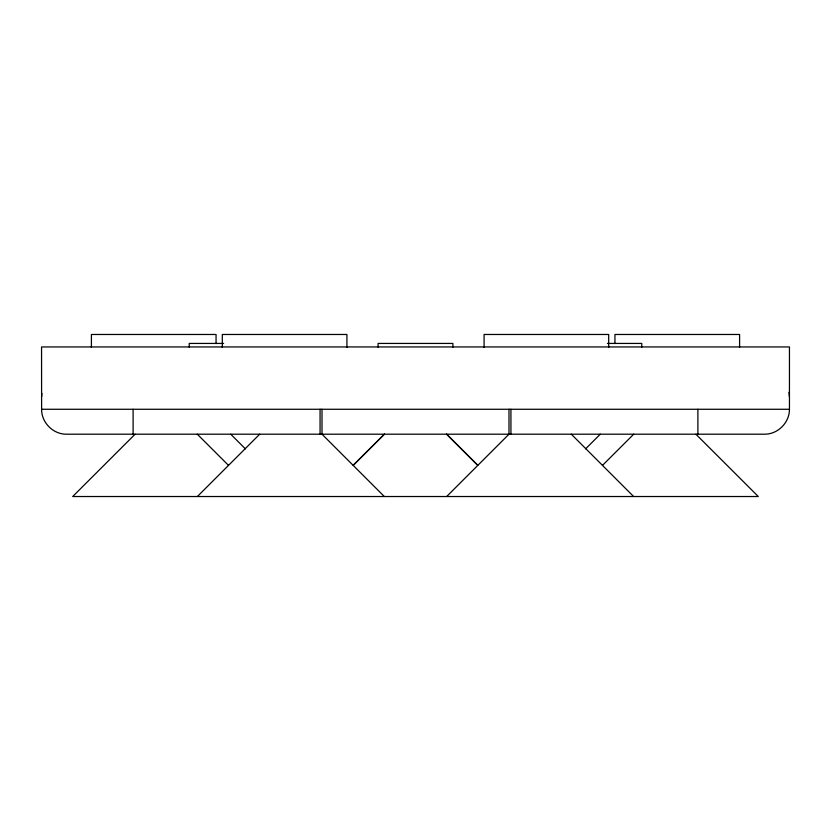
<?xml version="1.0" encoding="UTF-8"?>
<svg xmlns="http://www.w3.org/2000/svg" width="831" height="831" viewBox="0 0 831 831"><rect width="100%" height="100%" fill="white"/><g stroke="black" fill="none" stroke-linecap="round" stroke-linejoin="round"><path stroke-width="1.25" d="M41.612 396.803L41.914 393.395M789.45 409.268C789.543 422.636 777.733 434.478 764.333 434.198L66.584 434.198C53.246 434.426 41.384 422.605 41.612 409.268L41.55 346.942L789.45 346.942L789.45 409.268L41.55 409.268M135.11 434.198L72.713 496.523L758.288 496.523L695.89 434.198M197.373 496.523L259.698 434.198M384.369 434.198L353.175 465.36L384.41 434.198M446.673 496.523L508.998 434.198L508.988 409.268M585.606 448.865L600.273 434.198M602.506 465.36L633.71 434.198M223.612 343.432L189.229 343.432L189.229 347.181M607.388 343.432L641.771 343.432L641.771 347.181M571.302 434.198L633.627 496.523M446.631 434.198L477.825 465.36L446.59 434.198M384.327 496.523L322.002 434.198L322.013 409.268M230.727 434.198L245.394 448.865M197.29 434.198L228.494 465.36M788.983 392.263L789.45 396.803M739.59 347.462L739.59 334.478L614.94 334.478L614.94 343.567M697.895 409.268L697.895 434.198M608.687 347.462L608.687 334.478L484.078 334.478L484.078 347.462M510.93 409.268L510.93 434.198M452.895 347.181L452.895 343.432L378.105 343.432L378.105 347.181M346.922 347.462L346.922 334.478L222.313 334.478L222.313 347.462M320.07 409.268L320.07 434.198M216.06 343.567L216.06 334.478L91.41 334.478L91.41 347.462M133.105 409.268L133.105 434.198"/></g></svg>
